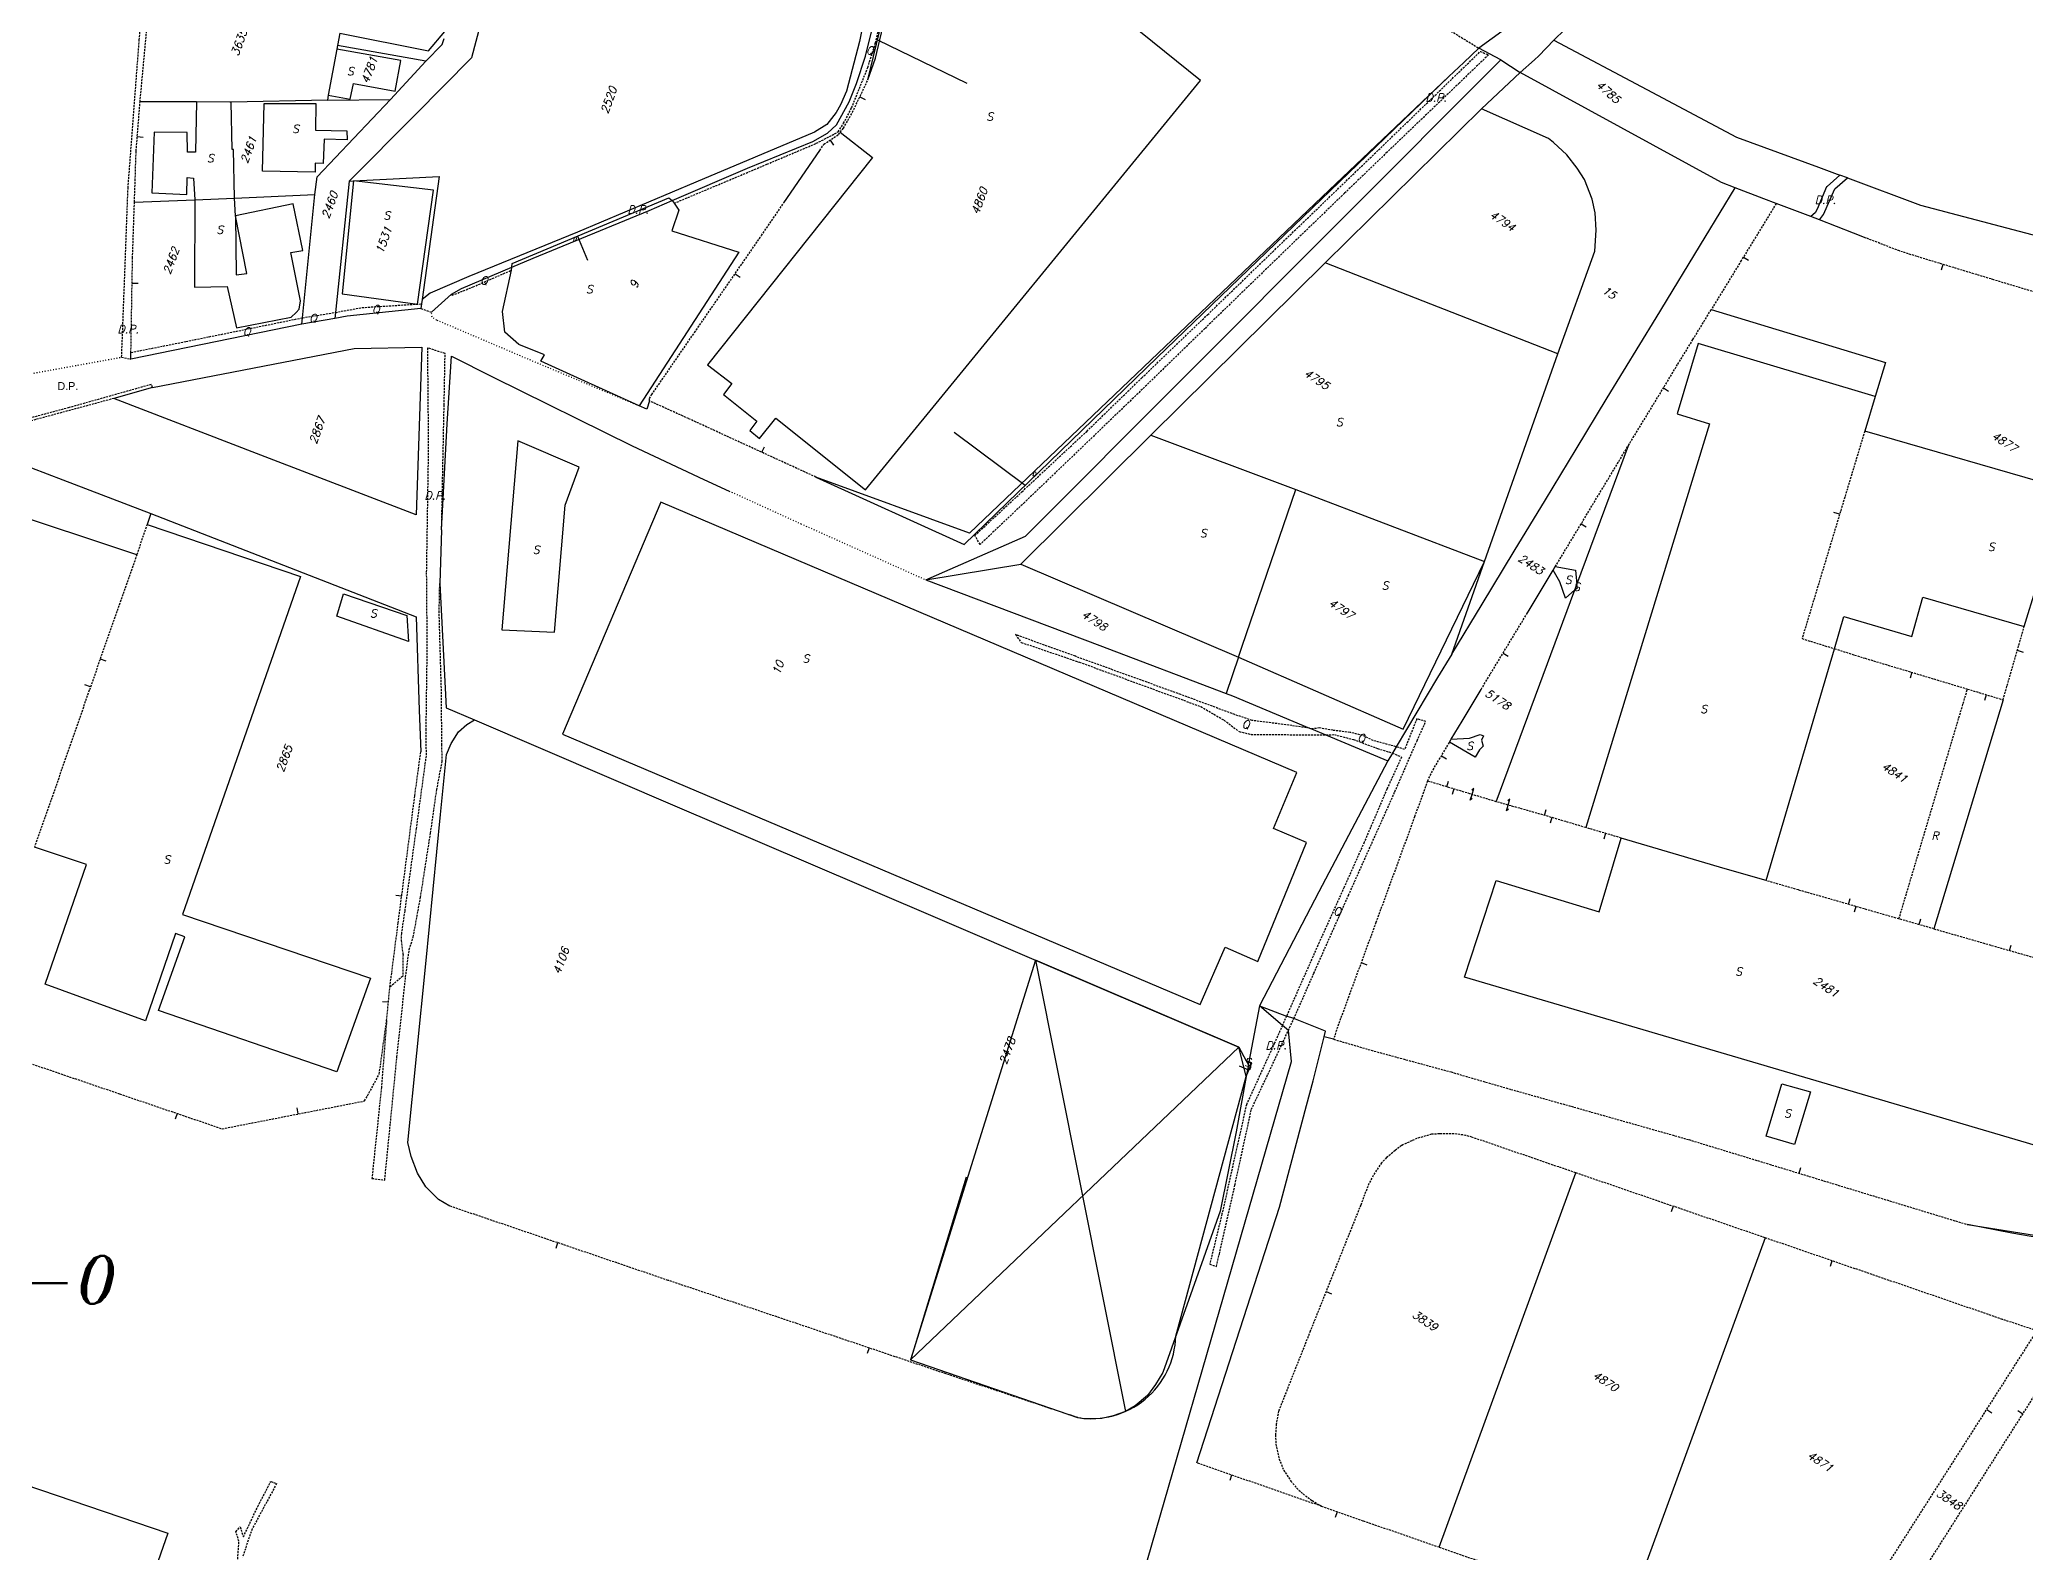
# Model space of a CAD drawing. Extents: x -334462 to -332769, y -29481 to -26664.
# Drawn here: x -333899.5 to -333651.3, y -27793.1 to -27603.9 of the extents above; entities that cross this region are included whole.
import ezdxf
from ezdxf.enums import TextEntityAlignment as Align

# ---------------------------------------------------------------- set-up
doc = ezdxf.new("R2010")
doc.units = 0
doc.header["$MEASUREMENT"] = 0
doc.linetypes.add('DOT', pattern=[0.25, 0, -0.25])
doc.linetypes.add('HIDDEN', pattern=[0.375, 0.25, -0.125])
doc.layers.get('0').update_dxf_attribs({"linetype": 'CONTINUOUS'})
for name, color, linetype in [('17', 7, 'CONTINUOUS'), ('18', 7, 'CONTINUOUS'), ('19', 7, 'CONTINUOUS'), ('DP$DIVIDING$LINE', 7, 'CONTINUOUS'), ('EASEMENT$BOUNDA$', 7, 'CONTINUOUS'), ('ENC$$ST$$A$$TEXT', 7, 'CONTINUOUS'), ('ENCRO$$AREA$TEXT', 7, 'CONTINUOUS'), ('ENCROACHED$WALL', 7, 'CONTINUOUS'), ('MAP$SHEET$BOUND$', 7, 'CONTINUOUS'), ('PARCEL$BOUNDARY', 7, 'CONTINUOUS'), ('PARCEL$NUMBER', 7, 'CONTINUOUS'), ('SECTION$$A$', 7, 'CONTINUOUS'), ('STRUC$$FOOTPRINT', 7, 'CONTINUOUS')]:
    doc.layers.add(name, color=color, linetype=linetype)
doc.styles.add('ITALICT', font='ITALICT', dxfattribs={"height": 0.2})
doc.styles.add('TXT', font='TXT', dxfattribs={"height": 0.2})

# ---------------------------------------------------------------- blocks, each defined once
blk = doc.blocks.new('HOOK')
at = {"layer": '19', "color": 7, "linetype": 'Continuous'}
for p, q in [((0, 0.75), (-0.17, 0.5)), ((0, 0), (0, 0.75)), ((0, -0.75), (0, 0)), ((0.17, -0.5), (0, -0.75))]:
    blk.add_line(p, q, dxfattribs=at)

msp = doc.modelspace()

# ---------------------------------------------------------------- linework, layer by layer
at = {"linetype": 'Continuous', "flags": 128}
msp.add_lwpolyline([(-333790.63, -27769.01), (-333769.76, -27776.21, 0.456206), (-333757.48, -27766.04), (-333748.66, -27733.56), (-333748.92, -27732.53), (-333749.59, -27729.9), (-333774.99, -27719.03)], format="xyb", close=True, dxfattribs=at)
for points in [[(-333774.99, -27719.03), (-333763.75, -27775.44)], [(-333749.59, -27729.9), (-333790.63, -27769.01)], [(-333783.68, -27746.16), (-333790.64, -27769.04)]]:
    msp.add_lwpolyline(points, dxfattribs=at)
at = {"layer": '17', "color": 1, "linetype": 'Continuous'}
for p, q in [((-333796.98, -27611.1), (-333796.3, -27611.42)), ((-333812.56, -27633.21), (-333811.94, -27633.63)), ((-333809.22, -27655.53), (-333808.9, -27654.84)), ((-333665.45, -27683.04), (-333665.67, -27683.76)), ((-333656.16, -27685.84), (-333656.38, -27686.56)), ((-333854.23, -27711.03), (-333854.98, -27710.93)), ((-333673.38, -27712.05), (-333673.17, -27711.33)), ((-333867.16, -27738.25), (-333867.31, -27737.51))]:
    msp.add_line(p, q, dxfattribs=at)
at = {"layer": '17', "color": 5, "linetype": 'Continuous'}
for p, q in [((-333674.49, -27663.26), (-333675.21, -27663.04)), ((-333652.28, -27680.29), (-333651.57, -27680.5)), ((-333672.45, -27712.32), (-333672.66, -27713.04)), ((-333653.27, -27717.82), (-333653.07, -27717.15))]:
    msp.add_line(p, q, dxfattribs=at)
at = {"layer": '18', "color": 3, "linetype": 'Continuous'}
for p, q in [((-333887.29, -27616.06), (-333886.54, -27616.12)), ((-333887.93, -27634.38), (-333887.18, -27634.39))]:
    msp.add_line(p, q, dxfattribs=at)
at = {"layer": '18', "color": 1, "linetype": 'Continuous'}
for p, q in [((-333800.69, -27616.5), (-333800.28, -27617.13)), ((-333686.52, -27631.13), (-333685.88, -27631.52)), ((-333661.6, -27632.03), (-333661.82, -27632.75)), ((-333696.51, -27647.48), (-333695.87, -27647.87)), ((-333706.8, -27664.48), (-333706.16, -27664.87)), ((-333891.91, -27681.35), (-333891.2, -27681.6)), ((-333716.57, -27680.65), (-333715.93, -27681.04)), ((-333724.26, -27693.47), (-333723.62, -27693.86)), ((-333723.61, -27697.35), (-333723.39, -27696.63)), ((-333722.72, -27697.61), (-333722.94, -27698.33)), ((-333711.38, -27700.93), (-333711.17, -27700.21)), ((-333710.46, -27701.2), (-333710.67, -27701.92)), ((-333703.77, -27703.17), (-333703.98, -27703.9)), ((-333664.54, -27714.58), (-333664.34, -27713.86)), ((-333734.3, -27719.34), (-333733.6, -27719.6)), ((-333855.9, -27724.29), (-333856.64, -27724.22)), ((-333882.32, -27738.19), (-333882.56, -27738.9)), ((-333679.55, -27745.67), (-333679.33, -27744.95)), ((-333695.3, -27749.79), (-333695.54, -27750.5)), ((-333834.74, -27754.36), (-333834.98, -27755.07)), ((-333675.45, -27756.61), (-333675.69, -27757.32)), ((-333738.68, -27760.46), (-333737.99, -27760.74)), ((-333795.8, -27767.51), (-333796.04, -27768.22)), ((-333656.1, -27775.2), (-333655.47, -27775.61)), ((-333651.59, -27775.78), (-333652.23, -27775.38)), ((-333750.49, -27783.4), (-333750.73, -27784.1)), ((-333737.31, -27787.99), (-333737.56, -27788.7))]:
    msp.add_line(p, q, dxfattribs=at)
at = {"layer": '18', "color": 2, "linetype": 'Continuous'}
msp.add_line((-333893.14, -27684.84), (-333893.84, -27684.59), dxfattribs=at)
at = {"layer": 'DP$DIVIDING$LINE', "color": 2, "linetype": 'HIDDEN'}
for p, q in [((-333718.38, -27605.84), (-333722.05, -27609.37)), ((-333851.83, -27637.55), (-333850.51, -27638.03)), ((-333889.24, -27643.64), (-333888.1, -27643.89)), ((-333743.63, -27726.02), (-333744.15, -27727.18)), ((-333743.4, -27727.81), (-333742.71, -27726.34))]:
    msp.add_line(p, q, dxfattribs=at)
for points in [[(-333722.05, -27609.37), (-333731.06, -27618.01), (-333736.38, -27623.14), (-333743.95, -27630.46), (-333753.85, -27640.06), (-333762.77, -27648.73), (-333776.38, -27661.79), (-333781.93, -27667.06), (-333782.6, -27665.94), (-333776.7, -27660.46), (-333768.61, -27652.91), (-333761.73, -27646.23), (-333753.5, -27638.33), (-333745.36, -27630.46), (-333728.58, -27614.3), (-333719.4, -27605.41), (-333718.38, -27605.84)], [(-333849.25, -27665.23), (-333848.93, -27649.6), (-333848.81, -27643.19), (-333851.02, -27642.47), (-333850.91, -27654.86), (-333851.16, -27670.54), (-333851.08, -27679.91), (-333851.22, -27690.12), (-333851.19, -27693.47), (-333852.43, -27702.57), (-333853.86, -27712.87), (-333854.28, -27715.71), (-333854.31, -27716.57), (-333854.07, -27718.33), (-333854.1, -27721.02), (-333855.71, -27722.41)], [(-333885.38, -27647.42), (-333885.55, -27647.05), (-333895.82, -27649.95), (-333903.64, -27652.05), (-333909.64, -27652.28), (-333920.4, -27653.41), (-333927.22, -27653.92), (-333937.75, -27655.88), (-333951.78, -27658.59), (-333962.28, -27660.46), (-333967.75, -27661.87), (-333972.51, -27663.36), (-333973.68, -27663.83), (-333974.52, -27664.29), (-333974.31, -27664.67)], [(-333890.21, -27648.8), (-333903.39, -27652.36), (-333912.3, -27652.82)], [(-333856.12, -27726.57), (-333856.77, -27734.94), (-333857.96, -27746.31), (-333856.35, -27746.52), (-333854.83, -27731.12), (-333853.74, -27721.11), (-333853.29, -27717.68), (-333852.8, -27716.16), (-333851.88, -27711.17), (-333850.63, -27703.14), (-333849.85, -27697.71), (-333849.17, -27694.18), (-333849.21, -27692.15), (-333849.28, -27685.02), (-333849.55, -27675.55), (-333849.48, -27671.94)], [(-333744.15, -27727.18), (-333745.12, -27729.37), (-333748.65, -27737.1), (-333749.79, -27742.22), (-333751.7, -27750.76), (-333753.23, -27757.05), (-333752.4, -27757.31), (-333752.03, -27755.77), (-333750.08, -27747.15), (-333748.02, -27737.67), (-333745.96, -27733.31), (-333743.4, -27727.81)], [(-333886.49, -27799.37), (-333881.46, -27801), (-333880.12, -27802.08), (-333875.02, -27795.15), (-333874.77, -27794.68), (-333874.7, -27793.5), (-333874.58, -27791.69), (-333874.96, -27790.49), (-333874.43, -27789.88), (-333874.03, -27791.14), (-333872.21, -27787.32), (-333870.6, -27784.21), (-333869.87, -27784.46), (-333872.92, -27790.13), (-333874.15, -27793.68)]]:
    msp.add_lwpolyline(points, dxfattribs=at)
at = {"layer": 'EASEMENT$BOUNDA$', "color": 3, "linetype": 'HIDDEN'}
for p, q in [((-333866.63, -27638.71), (-333862.52, -27638.04)), ((-333667.08, -27713.87), (-333658.51, -27685.13))]:
    msp.add_line(p, q, dxfattribs=at)
for points in [[(-333820.18, -27624.4), (-333808.58, -27619.51), (-333802.41, -27616.9), (-333800.44, -27615.89), (-333799.68, -27615.46), (-333798.99, -27614.39), (-333797.99, -27612.47), (-333795.97, -27607.41), (-333795, -27604.31), (-333794.49, -27602.11), (-333793.36, -27597.13), (-333791.31, -27589.13)], [(-333848.03, -27635.74), (-333847.93, -27635.9), (-333845.32, -27634.85), (-333840.53, -27632.77)], [(-333888.08, -27643.05), (-333881.22, -27641.68), (-333866.63, -27638.71)], [(-333862.52, -27638.04), (-333859.19, -27637.43), (-333851.75, -27636.97)], [(-333740.76, -27690.02), (-333743.7, -27689.6), (-333747.93, -27689.06), (-333750.09, -27688.33), (-333756.84, -27685.82), (-333770.02, -27681.04), (-333777.5, -27678.33), (-333776.8, -27679.3), (-333769.52, -27681.77), (-333754.33, -27687.33), (-333751.44, -27689.02), (-333749.55, -27690.45), (-333748.05, -27690.8), (-333738.72, -27690.87)], [(-333742.71, -27726.34), (-333740.21, -27720.66), (-333735.89, -27710.93), (-333730.09, -27697.98), (-333727.32, -27691.6), (-333726.22, -27689.17), (-333727.34, -27688.86), (-333728.87, -27692.68), (-333729.93, -27692.35)], [(-333729.93, -27692.35), (-333732.79, -27691.57), (-333734.12, -27690.93), (-333735.69, -27690.55), (-333737.84, -27690.29), (-333739.53, -27690), (-333740.52, -27690.12)], [(-333738.72, -27690.87), (-333737.65, -27690.83), (-333735.26, -27691.44), (-333732.26, -27692.56), (-333730.39, -27693.13)], [(-333730.39, -27693.13), (-333729.25, -27693.64), (-333731.08, -27697.63), (-333733.92, -27704.29), (-333736.43, -27709.91), (-333739.56, -27716.83), (-333743.63, -27726.02)]]:
    msp.add_lwpolyline(points, dxfattribs=at)
at = {"layer": 'ENC$$ST$$A$$TEXT', "color": 1, "linetype": 'Continuous'}
for p, q in [((-333794.76, -27603.95), (-333783.58, -27609.38)), ((-333832.28, -27628.51), (-333831.03, -27631.5)), ((-333748.34, -27732.77), (-333749.51, -27732.29))]:
    msp.add_line(p, q, dxfattribs=at)
at = {"layer": 'ENCRO$$AREA$TEXT', "color": 5, "linetype": 'Continuous'}
msp.add_line((-333776.29, -27659.68), (-333785.19, -27653.06), dxfattribs=at)
at = {"layer": 'ENCROACHED$WALL', "color": 5, "linetype": 'Continuous'}
for points in [[(-333802.45, -27658.64), (-333783.91, -27667.07), (-333759.8, -27643.69), (-333723.33, -27608.55)], [(-333645.82, -27754.01), (-333647.87, -27754.07), (-333649.36, -27753.79), (-333652.98, -27753.17), (-333658.51, -27752.09)]]:
    msp.add_lwpolyline(points, dxfattribs=at)
at = {"layer": 'MAP$SHEET$BOUND$', "color": 6, "linetype": 'Continuous'}
for p, q in [((-333716.85, -27606.46), (-333719.59, -27605)), ((-333716.85, -27606.46), (-333714.44, -27608.04)), ((-333744.15, -27727.18), (-333747.02, -27724.74)), ((-333743.4, -27727.81), (-333744.15, -27727.18))]:
    msp.add_line(p, q, dxfattribs=at)
for points in [[(-333788.7, -27671.49), (-333776.27, -27666.01), (-333716.85, -27606.46)], [(-333770.82, -27825.78), (-333767.89, -27817.8), (-333743.01, -27731.7), (-333743.4, -27727.81)]]:
    msp.add_lwpolyline(points, dxfattribs=at)
at = {"layer": 'PARCEL$BOUNDARY', "color": 7, "linetype": 'Continuous'}
for p, q in [((-333690.78, -27585.03), (-333710.2, -27604.01)), ((-333714.61, -27601.36), (-333719.59, -27605)), ((-333861.97, -27603.14), (-333862.28, -27604.67)), ((-333862.36, -27605.12), (-333863.42, -27610.89)), ((-333862.28, -27604.67), (-333862.36, -27605.12)), ((-333851.22, -27606.63), (-333862.28, -27604.67)), ((-333855.65, -27611.42), (-333851.22, -27606.63)), ((-333719.25, -27612.6), (-333714.44, -27608.04)), ((-333879.9, -27611.73), (-333886.94, -27611.72)), ((-333863.53, -27611.49), (-333875.54, -27611.74)), ((-333863.42, -27610.89), (-333863.53, -27611.49)), ((-333863.53, -27611.49), (-333855.65, -27611.42)), ((-333738.8, -27631.86), (-333719.25, -27612.6)), ((-333806.46, -27624.32), (-333801.98, -27617.78)), ((-333860.8, -27621.62), (-333862.52, -27638.04)), ((-333860.8, -27621.62), (-333860.26, -27621.59)), ((-333673.51, -27621.22), (-333674.46, -27620.87)), ((-333887.64, -27624.27), (-333880.1, -27623.95)), ((-333880.1, -27623.95), (-333875.12, -27623.74)), ((-333875.12, -27623.74), (-333865.09, -27623.3)), ((-333866.63, -27638.71), (-333865.09, -27623.3)), ((-333760.58, -27653.38), (-333738.8, -27631.86)), ((-333709.73, -27643.24), (-333738.8, -27631.86)), ((-333851.67, -27636.41), (-333851.75, -27636.97)), ((-333850.51, -27638.03), (-333848.03, -27635.74)), ((-333866.71, -27639.51), (-333866.63, -27638.71)), ((-333862.6, -27638.82), (-333866.71, -27639.51)), ((-333862.52, -27638.04), (-333862.6, -27638.82)), ((-333851.75, -27636.97), (-333851.83, -27637.55)), ((-333866.71, -27639.51), (-333888.1, -27643.89)), ((-333888.1, -27643.89), (-333888.08, -27643.05)), ((-333718.89, -27669.18), (-333709.73, -27643.24)), ((-333885.38, -27647.42), (-333890.21, -27648.8)), ((-333670.05, -27648.55), (-333671.36, -27652.9)), ((-333776.83, -27669.52), (-333760.58, -27653.38)), ((-333760.58, -27653.38), (-333742.47, -27660.17)), ((-333707.35, -27672.07), (-333700.9, -27654.69)), ((-333742.47, -27660.17), (-333718.89, -27669.18)), ((-333885.61, -27663.2), (-333886.06, -27664.54)), ((-333849.25, -27665.23), (-333849.48, -27671.94)), ((-333788.7, -27671.49), (-333776.83, -27669.52)), ((-333722.97, -27680.77), (-333718.89, -27669.18)), ((-333710.28, -27670.25), (-333710.03, -27669.83)), ((-333717.41, -27699.22), (-333707.59, -27672.73)), ((-333707.59, -27672.73), (-333707.35, -27672.07)), ((-333651.42, -27677.33), (-333649.9, -27672.31)), ((-333749.63, -27681.15), (-333751.19, -27685.68)), ((-333654.07, -27686.47), (-333662.7, -27715.11)), ((-333723.25, -27691.78), (-333723.03, -27691.4)), ((-333730.39, -27693.13), (-333730.98, -27694.11)), ((-333729.93, -27692.35), (-333730.39, -27693.13)), ((-333747.02, -27724.74), (-333748.33, -27731.74)), ((-333747.02, -27724.74), (-333743.63, -27726.02)), ((-333742.71, -27726.34), (-333743.63, -27726.02)), ((-333737.74, -27728.92), (-333738.91, -27728.6)), ((-333748.68, -27731.6), (-333748.4, -27732.13)), ((-333748.4, -27732.13), (-333748.66, -27733.56)), ((-333748.4, -27732.13), (-333748.33, -27731.74)), ((-333724.54, -27792.44), (-333707.48, -27745.62)), ((-333683.8, -27753.74), (-333700.98, -27800.64))]:
    msp.add_line(p, q, dxfattribs=at)
at = {"layer": 'PARCEL$BOUNDARY', "color": 2, "linetype": 'DOT'}
msp.add_line((-333905.03, -27646.51), (-333889.24, -27643.64), dxfattribs=at)
at = {"layer": 'PARCEL$BOUNDARY', "color": 2, "linetype": 'HIDDEN'}
for p, q in [((-333710.03, -27669.83), (-333700.9, -27654.69)), ((-333886.06, -27664.54), (-333887.35, -27668.33)), ((-333654.07, -27686.47), (-333651.42, -27677.33)), ((-333658.51, -27685.13), (-333654.07, -27686.47)), ((-333701.78, -27703.76), (-333706.22, -27702.45)), ((-333662.7, -27715.11), (-333667.08, -27713.87)), ((-333662.7, -27715.11), (-333644.47, -27720.34)), ((-333856.12, -27726.57), (-333855.71, -27722.41)), ((-333889.49, -27735.75), (-333876.68, -27740.11)), ((-333683.8, -27753.74), (-333707.48, -27745.62)), ((-333820.93, -27759.06), (-333848.2, -27749.78)), ((-333677.49, -27808.68), (-333649.82, -27765.37)), ((-333673.4, -27810.15), (-333645.88, -27766.77)), ((-333739.24, -27787.31), (-333754.85, -27781.88))]:
    msp.add_line(p, q, dxfattribs=at)
for points in [[(-333889.24, -27643.64), (-333888.44, -27622.48), (-333887.04, -27603.96), (-333885.2, -27584.14), (-333884.32, -27574.62), (-333883.16, -27556.82), (-333882.81, -27550.03), (-333883.22, -27539.09)], [(-333886.94, -27611.72), (-333885.36, -27594.54), (-333884.91, -27589.76)], [(-333799.41, -27615.51), (-333799.02, -27615.01), (-333797.89, -27613.02), (-333795.95, -27608.95)], [(-333887.64, -27624.27), (-333887.55, -27621.54), (-333887.43, -27617.86), (-333886.94, -27611.72)], [(-333801.98, -27617.78), (-333801.45, -27617), (-333799.64, -27615.8), (-333799.41, -27615.51)], [(-333888.08, -27643.05), (-333887.88, -27631.21), (-333887.64, -27624.27)], [(-333823.28, -27649.1), (-333823.27, -27648.8), (-333822.98, -27648.32), (-333817.63, -27640.55), (-333809.26, -27628.43), (-333806.46, -27624.32)], [(-333682.42, -27624.43), (-333686.79, -27631.56), (-333690.53, -27637.67)], [(-333700.9, -27654.69), (-333700.3, -27653.7), (-333696.61, -27647.65), (-333694.72, -27644.51), (-333692.83, -27641.44), (-333690.53, -27637.67)], [(-333802.45, -27658.64), (-333818.38, -27651.32), (-333823.28, -27649.1)], [(-333671.36, -27652.9), (-333679.19, -27678.83), (-333675.12, -27680.09)], [(-333887.35, -27668.33), (-333887.61, -27669.08), (-333893.29, -27685.29), (-333897.97, -27698.73), (-333900.15, -27704.9)], [(-333719.3, -27685.17), (-333718.51, -27683.85), (-333713.64, -27675.81)], [(-333675.12, -27680.09), (-333671.32, -27681.28), (-333658.51, -27685.13)], [(-333855.71, -27722.41), (-333854.67, -27714.35), (-333852.59, -27698.43), (-333851.85, -27693)], [(-333726.01, -27696.63), (-333725.32, -27695.24), (-333723.25, -27691.78)], [(-333726.01, -27696.63), (-333727.62, -27701.1), (-333730.45, -27708.84), (-333732.46, -27714.33), (-333735.45, -27722.47), (-333737.39, -27727.76), (-333737.74, -27728.92)], [(-333717.41, -27699.22), (-333720.7, -27698.23), (-333726.01, -27696.63)], [(-333706.22, -27702.45), (-333711.6, -27700.86), (-333717.41, -27699.22)], [(-333667.08, -27713.87), (-333679.65, -27710.25), (-333683.67, -27709.08)], [(-333876.68, -27740.11), (-333858.87, -27736.63), (-333857.04, -27733.29), (-333856.12, -27726.57)], [(-333908.65, -27729.12), (-333902.17, -27731.42), (-333889.49, -27735.75)], [(-333737.74, -27728.92), (-333733.04, -27730.29), (-333723.06, -27733.01), (-333715.59, -27735.18), (-333708.06, -27737.3), (-333693.35, -27741.47), (-333658.51, -27752.09)], [(-333707.48, -27745.62), (-333720.45, -27741.16), (-333721.24, -27740.93), (-333722.72, -27740.74), (-333724.52, -27740.75), (-333725.52, -27740.8), (-333727.34, -27741.33), (-333727.98, -27741.6), (-333729.25, -27742.22), (-333730.07, -27742.83), (-333731.12, -27743.72), (-333731.74, -27744.36), (-333732.6, -27745.62), (-333733.34, -27746.96), (-333734.36, -27749.64), (-333740.66, -27765.4), (-333744.63, -27775.43), (-333744.92, -27777.05), (-333745.01, -27778.4), (-333744.96, -27779.53), (-333744.55, -27781.4), (-333743.99, -27782.79), (-333743.09, -27784.16), (-333742.36, -27785.03), (-333741.57, -27785.76), (-333740.43, -27786.6), (-333739.24, -27787.31)], [(-333649.82, -27765.37), (-333654.13, -27763.94), (-333683.8, -27753.74)], [(-333768.98, -27776.36), (-333769.76, -27776.21), (-333786.17, -27770.76), (-333804.83, -27764.47), (-333820.93, -27759.06)], [(-333724.54, -27792.44), (-333734.04, -27789.15), (-333739.24, -27787.31)], [(-333724.54, -27792.44), (-333719.4, -27794.2), (-333713.23, -27796.36), (-333700.98, -27800.64)]]:
    msp.add_lwpolyline(points, dxfattribs=at)
at = {"layer": 'PARCEL$BOUNDARY', "color": 7, "linetype": 'Continuous'}
for points in [[(-333820.43, -27624.06), (-333811.03, -27620.02), (-333802.85, -27616.66), (-333801.01, -27615.62), (-333799.9, -27614.58), (-333798.32, -27611.73), (-333797.37, -27609.44), (-333796.26, -27606.01), (-333793.76, -27595.84), (-333791.3, -27586.16), (-333787.1, -27569.65)], [(-333841.9, -27592.5), (-333845.52, -27606.2), (-333852.57, -27613.32), (-333860.8, -27621.62)], [(-333795.95, -27608.95), (-333795.02, -27606.25), (-333794.1, -27602.38), (-333792.68, -27595.63), (-333792.04, -27592.6)], [(-333796.5, -27601.62), (-333797.03, -27604.16), (-333798.63, -27610.39), (-333799.37, -27612.07), (-333799.92, -27613.05), (-333801.08, -27614.53), (-333802.64, -27615.51), (-333817.46, -27621.74), (-333832.28, -27628), (-333845.83, -27633.56), (-333850.66, -27635.63), (-333851.67, -27636.41)], [(-333851.22, -27606.63), (-333849.19, -27604.56), (-333848.92, -27603.81)], [(-333714.44, -27608.04), (-333712.63, -27606.47), (-333712.09, -27605.96), (-333710.2, -27604.01)], [(-333710.2, -27604.01), (-333698.58, -27610.17), (-333687.38, -27616.14), (-333677.12, -27619.9), (-333674.46, -27620.87)], [(-333719.59, -27605), (-333721.46, -27606.78), (-333723.33, -27608.55)], [(-333723.33, -27608.55), (-333738.32, -27622.76), (-333760.58, -27644), (-333783.24, -27665.65), (-333802.45, -27658.64)], [(-333875.54, -27611.74), (-333875.71, -27611.74), (-333879.9, -27611.73)], [(-333865.09, -27623.3), (-333864.81, -27621.11), (-333855.65, -27611.42)], [(-333709.73, -27643.24), (-333705.11, -27630.4), (-333704.93, -27627.74), (-333705.03, -27625.57), (-333705.44, -27623.88), (-333706.39, -27621.42), (-333707.3, -27620), (-333708.59, -27618.35), (-333710.24, -27616.81), (-333710.9, -27616.29), (-333719.25, -27612.6)], [(-333860.26, -27621.59), (-333849.57, -27621.03), (-333851.67, -27636.41)], [(-333674.46, -27620.87), (-333676.06, -27622.28), (-333676.13, -27622.34), (-333677.3, -27625.14), (-333677.57, -27625.6), (-333678.09, -27626.05)], [(-333676.99, -27626.48), (-333676.51, -27625.81), (-333675.09, -27622.6), (-333673.51, -27621.22)], [(-333673.51, -27621.22), (-333664.37, -27624.65), (-333581.38, -27646.51), (-333577.75, -27647.61), (-333573.98, -27648.85), (-333570.21, -27650.1), (-333558.66, -27653.88)], [(-333840.45, -27632.38), (-333837.82, -27631.26), (-333823.3, -27625.3), (-333820.43, -27624.06)], [(-333722.97, -27680.77), (-333719.17, -27674.5), (-333715.16, -27667.88), (-333711.27, -27661.47), (-333707.43, -27655.13), (-333703.56, -27648.72), (-333697.43, -27638.7), (-333691.32, -27628.63), (-333687.56, -27622.46)], [(-333848.03, -27635.74), (-333846.76, -27635.05), (-333840.45, -27632.38)], [(-333851.83, -27637.55), (-333861.05, -27638.52), (-333862.6, -27638.82)], [(-333690.53, -27637.67), (-333668.76, -27644.3), (-333670.05, -27648.55)], [(-333885.38, -27647.42), (-333860.16, -27642.55), (-333851.7, -27642.38), (-333852.42, -27663.35), (-333871.84, -27655.87), (-333890.21, -27648.8)], [(-333849.25, -27665.23), (-333848.54, -27651.99), (-333848.01, -27643.51), (-333842.82, -27646.12), (-333825.43, -27654.72), (-333816.45, -27658.94), (-333813.31, -27660.37)], [(-333823.28, -27649.1), (-333823.59, -27650.14), (-333824.57, -27649.73)], [(-333912.3, -27652.82), (-333910.34, -27653.72), (-333896.58, -27658.98), (-333885.61, -27663.2)], [(-333749.63, -27681.15), (-333749.16, -27679.78), (-333742.47, -27660.17)], [(-333885.61, -27663.2), (-333852.41, -27676.12), (-333852.07, -27687.79), (-333851.85, -27693)], [(-333713.64, -27675.81), (-333713.18, -27675.07), (-333710.28, -27670.25)], [(-333849.48, -27671.94), (-333848.66, -27687.48), (-333845.15, -27688.97)], [(-333722.97, -27680.77), (-333724.75, -27683.69), (-333729.93, -27692.35)], [(-333723.03, -27691.4), (-333721.69, -27689.14), (-333719.3, -27685.17)], [(-333848.2, -27749.78), (-333849.64, -27748.97), (-333851.21, -27747.36), (-333852.28, -27745.67), (-333853.05, -27743.56), (-333853.47, -27741.83), (-333851.21, -27719.47), (-333849.39, -27700.83), (-333848.64, -27693.31), (-333848.07, -27691.93), (-333847.15, -27690.47), (-333846.11, -27689.55), (-333845.15, -27688.97)], [(-333845.15, -27688.97), (-333819.82, -27699.87), (-333803.72, -27706.74)], [(-333683.67, -27709.08), (-333688.81, -27707.59), (-333701.78, -27703.76)], [(-333803.72, -27706.74), (-333787.26, -27713.79), (-333773.16, -27719.81), (-333749.59, -27729.9), (-333748.68, -27731.6)], [(-333754.85, -27781.88), (-333744.49, -27749.89), (-333741.15, -27737.18), (-333740.29, -27734.12), (-333738.91, -27728.6)], [(-333738.91, -27728.6), (-333738.76, -27727.91), (-333742.71, -27726.34)], [(-333748.66, -27733.56), (-333749.93, -27740.49), (-333751.94, -27750.43), (-333755.85, -27761.47), (-333759.11, -27770.6), (-333759.99, -27772.1), (-333760.99, -27773.44), (-333762.56, -27774.75), (-333763.75, -27775.44), (-333765.32, -27776.01), (-333766.7, -27776.32), (-333768.17, -27776.4), (-333768.98, -27776.36)], [(-333658.51, -27752.09), (-333648.28, -27753.7), (-333646.16, -27753.84)], [(-333923.3, -27777.13), (-333883.47, -27790.66), (-333886.49, -27799.37)]]:
    msp.add_lwpolyline(points, dxfattribs=at)
at = {"layer": 'PARCEL$BOUNDARY', "color": 2, "linetype": 'DOT'}
for points in [[(-333824.57, -27649.73), (-333838.11, -27644.03), (-333849.88, -27639), (-333850.44, -27638.62), (-333850.51, -27638.03)], [(-333813.31, -27660.37), (-333804.34, -27664.46), (-333788.7, -27671.49)]]:
    msp.add_lwpolyline(points, dxfattribs=at)
at = {"layer": 'SECTION$$A$', "color": 7, "linetype": 'Continuous'}
for p, q in [((-333678.09, -27626.05), (-333682.42, -27624.43)), ((-333676.99, -27626.48), (-333678.09, -27626.05)), ((-333740.76, -27690.02), (-333740.52, -27690.12)), ((-333740.52, -27690.12), (-333738.72, -27690.87))]:
    msp.add_line(p, q, dxfattribs=at)
at = {"layer": 'SECTION$$A$', "color": 2, "linetype": 'HIDDEN'}
for points in [[(-333766.88, -27576.1), (-333766.41, -27576.38), (-333749.64, -27586.62), (-333719.59, -27605)], [(-333637.36, -27639.29), (-333637.89, -27639.13), (-333645.78, -27636.81), (-333655.21, -27633.97), (-333664.83, -27631.05), (-333667.01, -27630.36), (-333671.16, -27628.75)]]:
    msp.add_lwpolyline(points, dxfattribs=at)
at = {"layer": 'SECTION$$A$', "color": 7, "linetype": 'Continuous'}
for points in [[(-333687.56, -27622.46), (-333689.26, -27621.79), (-333714.44, -27608.04)], [(-333682.42, -27624.43), (-333683.95, -27623.82), (-333687.56, -27622.46)], [(-333671.16, -27628.75), (-333672.74, -27628.14), (-333676.99, -27626.48)], [(-333788.7, -27671.49), (-333766.97, -27679.69), (-333751.19, -27685.68)], [(-333751.19, -27685.68), (-333750.39, -27685.99), (-333740.76, -27690.02)], [(-333738.72, -27690.87), (-333738.62, -27690.91), (-333730.98, -27694.11)], [(-333730.98, -27694.11), (-333739.58, -27710.48), (-333747.02, -27724.74)]]:
    msp.add_lwpolyline(points, dxfattribs=at)
at = {"layer": 'STRUC$$FOOTPRINT', "color": 1, "linetype": 'Continuous'}
for p, q in [((-333795.95, -27608.95), (-333792.04, -27592.6)), ((-333871.43, -27611.94), (-333864.95, -27611.92)), ((-333860.26, -27621.59), (-333861.66, -27635.7)), ((-333875.02, -27625.96), (-333875.12, -27623.74)), ((-333820.43, -27624.06), (-333820.18, -27624.4)), ((-333875.02, -27625.96), (-333874.91, -27633.34)), ((-333840.53, -27632.77), (-333840.45, -27632.38)), ((-333632.86, -27663.99), (-333671.36, -27652.9)), ((-333887.35, -27668.33), (-333919.9, -27657.54)), ((-333776.83, -27669.52), (-333749.63, -27681.15)), ((-333853.59, -27675.95), (-333853.4, -27679.19)), ((-333841.7, -27677.74), (-333835.13, -27678.01)), ((-333683.67, -27709.08), (-333675.12, -27680.09)), ((-333834.14, -27690.78), (-333754.43, -27724.56)), ((-333748.33, -27731.74), (-333748.68, -27731.6)), ((-333681.7, -27734.5), (-333678.15, -27735.5))]:
    msp.add_line(p, q, dxfattribs=at)
for points in [[(-333799.41, -27615.51), (-333795.4, -27618.66), (-333815.99, -27644.58), (-333812.98, -27646.94), (-333814.01, -27648.3), (-333809.84, -27651.63), (-333810.7, -27652.81), (-333809.49, -27653.8), (-333807.48, -27651.25), (-333796.24, -27660.22), (-333754.39, -27609.03), (-333787.59, -27582.25), (-333790.58, -27585.66)], [(-333861.97, -27603.14), (-333850.9, -27605.32), (-333848.86, -27602.92)], [(-333863.42, -27610.89), (-333860.67, -27611.39), (-333860.28, -27609.42), (-333855.06, -27610.36), (-333854.34, -27606.56), (-333862.36, -27605.12)], [(-333879.9, -27611.73), (-333880, -27618.01), (-333881, -27618.01), (-333881.05, -27615.53), (-333885.17, -27615.5), (-333885.47, -27623.1), (-333881.11, -27623.28), (-333881.07, -27621.17), (-333880.24, -27621.27), (-333880.1, -27623.95)], [(-333875.12, -27623.74), (-333875.25, -27617.66), (-333875.41, -27617.66), (-333875.54, -27611.74)], [(-333864.95, -27611.92), (-333865, -27615.25), (-333861.09, -27615.33), (-333861.07, -27616.46), (-333863.92, -27616.38), (-333864.04, -27619.41), (-333865.05, -27619.39), (-333865.05, -27620.52), (-333871.64, -27620.39), (-333871.43, -27611.94)], [(-333861.66, -27635.7), (-333852.26, -27636.99), (-333850.27, -27622.76), (-333860.26, -27621.59)], [(-333880.1, -27623.95), (-333880.14, -27634.88), (-333876.06, -27634.81), (-333874.9, -27639.97), (-333868.04, -27638.65), (-333867.44, -27638.07), (-333867.06, -27637.62), (-333866.88, -27636.61), (-333868.08, -27630.55), (-333866.6, -27630.32), (-333867.8, -27624.48), (-333875.02, -27625.96)], [(-333840.45, -27632.38), (-333840.41, -27631.91), (-333820.83, -27623.72), (-333820.43, -27624.06)], [(-333874.91, -27633.34), (-333873.58, -27633.19), (-333875.02, -27625.96)], [(-333820.18, -27624.4), (-333819.58, -27625.24), (-333820.47, -27627.85), (-333812.11, -27630.52), (-333824.57, -27649.73)], [(-333824.57, -27649.73), (-333836.85, -27644.13), (-333836.4, -27643.34), (-333839.6, -27642.07), (-333841.35, -27640.51), (-333841.64, -27637.92), (-333840.53, -27632.77)], [(-333670.05, -27648.55), (-333692.16, -27641.94), (-333694.82, -27650.74), (-333690.76, -27651.97), (-333706.22, -27702.45)], [(-333835.13, -27678.01), (-333833.82, -27662.15), (-333832.05, -27657.38), (-333839.73, -27654.11), (-333841.7, -27677.74)], [(-333754.43, -27724.56), (-333751.32, -27717.39), (-333747.22, -27719.19), (-333741.12, -27704.31), (-333745.25, -27702.58), (-333742.34, -27695.56), (-333821.84, -27661.77), (-333834.14, -27690.78)], [(-333886.06, -27664.54), (-333866.87, -27671.07), (-333881.63, -27713.33), (-333858.15, -27721.29), (-333862.33, -27733.01), (-333884.65, -27725.34), (-333881.36, -27716.13), (-333882.51, -27715.7), (-333886.26, -27726.6), (-333898.8, -27722.05), (-333893.62, -27707.05), (-333900.15, -27704.9)], [(-333749.63, -27681.15), (-333729.07, -27690.13), (-333718.89, -27669.18)], [(-333707.59, -27672.73), (-333708.77, -27673.78), (-333709.45, -27671.74), (-333710.28, -27670.25)], [(-333710.03, -27669.83), (-333707.49, -27670.27), (-333707.35, -27672.07)], [(-333853.4, -27679.19), (-333862.35, -27676), (-333861.49, -27673.24), (-333853.59, -27675.95)], [(-333707.59, -27672.73), (-333707.27, -27672.44), (-333707.35, -27672.07)], [(-333675.12, -27680.09), (-333673.95, -27676.04), (-333665.48, -27678.55), (-333664.09, -27673.63), (-333651.42, -27677.33)], [(-333723.03, -27691.4), (-333720.76, -27691.29), (-333719.44, -27690.81), (-333719.01, -27690.99), (-333719.26, -27691.53), (-333719.03, -27692.28), (-333719.51, -27692.73), (-333720.06, -27693.66), (-333723.25, -27691.78)], [(-333623.29, -27710.88), (-333630.4, -27734.29), (-333630.94, -27734.27), (-333632.16, -27738.47), (-333635.66, -27737.49), (-333638.14, -27745.72), (-333721.38, -27721.15), (-333717.44, -27709.05), (-333704.57, -27712.97), (-333701.78, -27703.76)], [(-333748.66, -27733.56), (-333747.97, -27731.88), (-333748.33, -27731.74)], [(-333678.15, -27735.5), (-333680.13, -27742.09), (-333683.67, -27741.03), (-333681.7, -27734.5)]]:
    msp.add_lwpolyline(points, dxfattribs=at)

# ---------------------------------------------------------------- block references
at = {"layer": '19', "color": 7, "linetype": 'Continuous'}
for p, xscale, yscale, rotation in [((-333720.44, -27698.3), 1.000000739363068, 1.000000739363068, 343.1726983604346), ((-333715.93, -27699.64), 1.000002023874181, 1.000002023874181, 344.1874545677534)]:
    msp.add_blockref('HOOK', p, dxfattribs=dict(at, xscale=xscale, yscale=yscale, rotation=rotation))

# ---------------------------------------------------------------- texts
at = {"layer": 'DP$DIVIDING$LINE', "color": 4, "linetype": 'Continuous', "style": 'ITALICT'}
for p in [(-333724.92, -27611.17), (-333676.28, -27623.98), (-333824.67, -27625.19), (-333888.42, -27640.13), (-333850.05, -27660.94), (-333744.93, -27729.68)]:
    msp.add_text('D.P.', height=1, dxfattribs=at).set_placement(p, align=Align.MIDDLE)
at = {"layer": 'DP$DIVIDING$LINE', "color": 2, "linetype": 'Continuous', "style": 'TXT'}
msp.add_text('D.P.', height=1, dxfattribs=at).set_placement((-333895.96, -27647.25), align=Align.MIDDLE)
at = {"layer": 'EASEMENT$BOUNDA$', "color": 3, "linetype": 'Continuous', "style": 'ITALICT'}
for s, p in [('Q', (-333795.72, -27605.36)), ('Q', (-333843.94, -27634.09)), ('Q', (-333865.32, -27638.81)), ('Q', (-333857.47, -27637.7)), ('Q', (-333873.61, -27640.49)), ('Q', (-333748.73, -27689.62)), ('Q', (-333734.29, -27691.33)), ('R', (-333662.58, -27703.48)), ('Q', (-333737.3, -27713))]:
    msp.add_text(s, height=1, dxfattribs=at).set_placement(p, align=Align.MIDDLE)
at = {"layer": 'ENC$$ST$$A$$TEXT', "color": 1, "linetype": 'Continuous', "style": 'ITALICT'}
for p in [(-333832.64, -27628.88), (-333748.33, -27732.51)]:
    msp.add_text('D', height=0.5, dxfattribs=at).set_placement(p, align=Align.MIDDLE)
at = {"layer": 'ENCRO$$AREA$TEXT', "color": 5, "linetype": 'Continuous', "style": 'ITALICT'}
msp.add_text('D', height=0.5, dxfattribs=at).set_placement((-333775.19, -27658.24), align=Align.MIDDLE)
at = {"layer": 'MAP$SHEET$BOUND$', "color": 6, "linetype": 'Continuous', "style": 'ITALICT'}
msp.add_text('232001-00-002-0', height=6, dxfattribs=at).set_placement((-333932, -27759), align=Align.MIDDLE)
at = {"layer": 'PARCEL$NUMBER', "color": 7, "linetype": 'Continuous', "style": 'ITALICT'}
for s, rotation, p in [('3635', 69.9902, (-333874.56, -27604.29)), ('4781', 69.9902, (-333858.28, -27607.76)), ('4785', 318.6325, (-333703.41, -27610.48)), ('2520', 69.9902, (-333828.36, -27611.5)), ('2461', 69.9902, (-333873.38, -27617.71)), ('2460', 69.9902, (-333863.23, -27624.62)), ('4860', 69.9902, (-333782.02, -27624.11)), ('4794', 326.4553, (-333716.63, -27626.6)), ('1531', 69.9902, (-333856.48, -27629)), ('2462', 69.9902, (-333883.05, -27631.59)), ('9', 69.9902, (-333825.17, -27634.53)), ('15', 326.4553, (-333703.29, -27635.56)), ('4795', 326.4553, (-333739.85, -27646.4)), ('2867', 69.9902, (-333864.79, -27652.8)), ('4877', 326.4553, (-333653.87, -27654.23)), ('2483', 326.4553, (-333713.07, -27669.54)), ('4798', 326.4553, (-333767.63, -27676.56)), ('4797', 326.4553, (-333736.77, -27675.13)), ('10', 69.9902, (-333807.19, -27682.46)), ('5178', 326.4553, (-333717.23, -27686.43)), ('2865', 69.9902, (-333868.91, -27693.83)), ('4841', 326.4553, (-333667.62, -27695.55)), ('4106', 69.9902, (-333834.32, -27719.12)), ('2481', 326.4553, (-333676.19, -27722.36)), ('2478', 69.9902, (-333778.53, -27730.37)), ('3839', 326.4553, (-333726.33, -27764.1)), ('4870', 326.4553, (-333703.75, -27771.68)), ('4871', 326.4553, (-333676.92, -27781.71))]:
    msp.add_text(s, height=1, rotation=rotation, dxfattribs=at).set_placement(p, align=Align.MIDDLE)
at = {"layer": 'PARCEL$NUMBER', "color": 1, "linetype": 'Continuous', "style": 'ITALICT'}
msp.add_text('3848', height=1, rotation=326.4553, dxfattribs=at).set_placement((-333660.82, -27786.45), align=Align.MIDDLE)
at = {"layer": 'STRUC$$FOOTPRINT', "color": 1, "linetype": 'Continuous', "style": 'ITALICT'}
for p in [(-333860.66, -27607.89), (-333780.73, -27613.56), (-333867.51, -27615.09), (-333878.16, -27618.76), (-333856.09, -27625.92), (-333876.97, -27627.71), (-333830.78, -27635.14), (-333737.03, -27651.75), (-333754.04, -27665.64), (-333837.43, -27667.72), (-333655.54, -27667.35), (-333708.41, -27671.48), (-333731.32, -27672.19), (-333707.37, -27672.37), (-333857.78, -27675.67), (-333803.72, -27681.33), (-333691.48, -27687.63), (-333720.74, -27692.25), (-333883.59, -27706.44), (-333687.12, -27720.46), (-333748.5, -27731.79), (-333681.01, -27738.19)]:
    msp.add_text('S', height=1, dxfattribs=at).set_placement(p, align=Align.MIDDLE)

doc.saveas('drawing.dxf')
